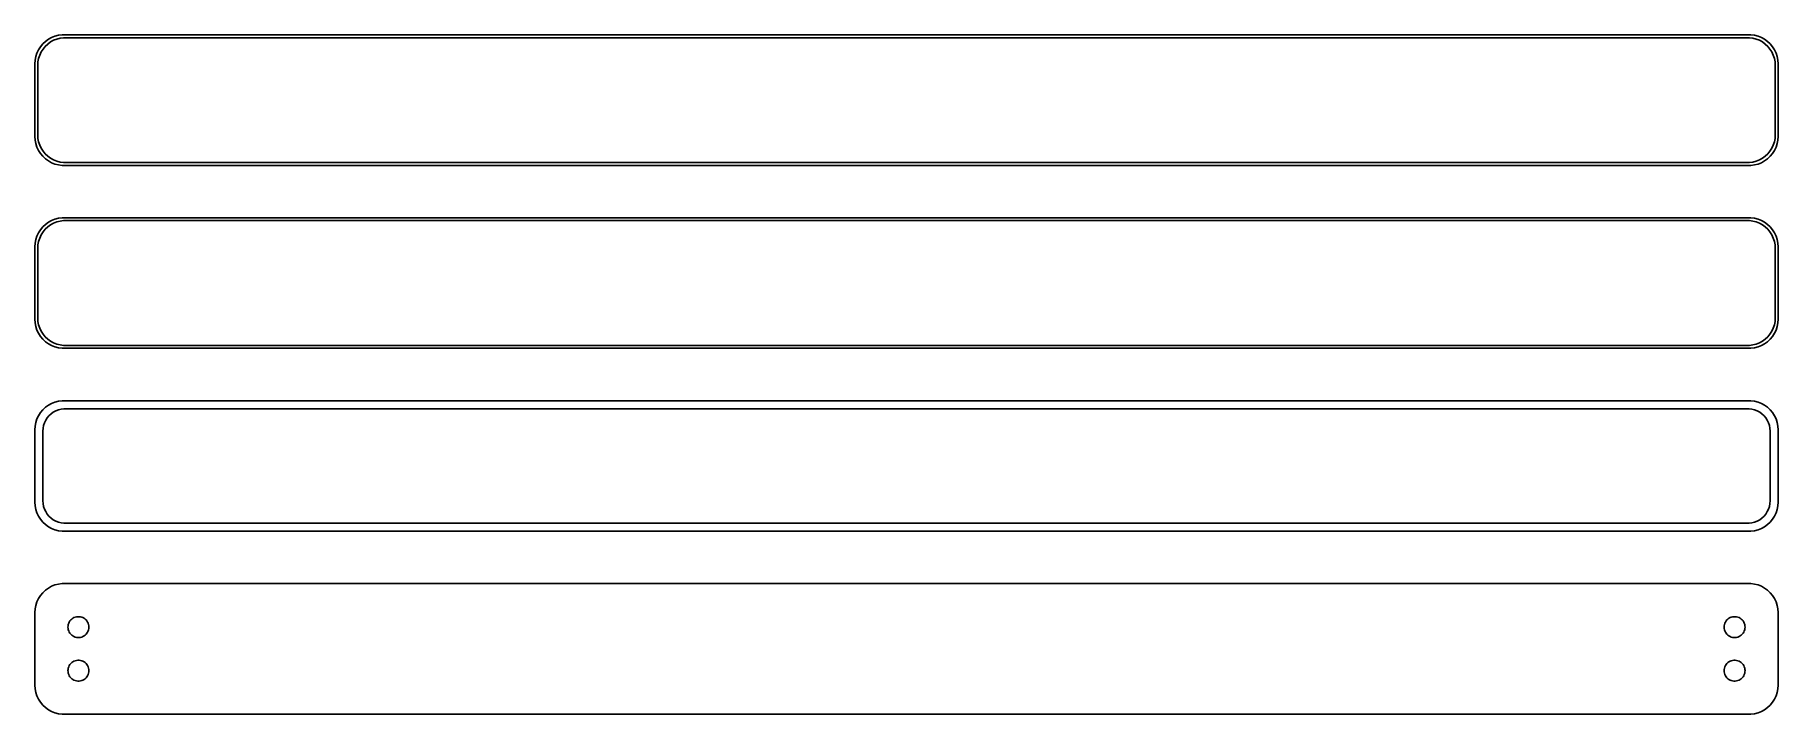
# Model space of a CAD drawing. Header units: metres. Extents: x -150 to 150, y 83 to 200.
import ezdxf

# ---------------------------------------------------------------- set-up
doc = ezdxf.new("R2010")
doc.units = ezdxf.units.M

msp = doc.modelspace()

# ---------------------------------------------------------------- linework, layer by layer
for p, q in [((-149.045, 198.189), (-149.382, 197.659)), ((-148.645, 198.673), (-149.045, 198.189)), ((-148.187, 199.103), (-148.645, 198.673)), ((-148.593, 197.792), (-148.213, 198.252)), ((-148.213, 198.252), (-147.778, 198.66)), ((-147.679, 199.472), (-148.187, 199.103)), ((-147.778, 198.66), (-147.295, 199.011)), ((-147.129, 199.774), (-147.679, 199.472)), ((-147.295, 199.011), (-146.772, 199.298)), ((-146.545, 200.005), (-147.129, 199.774)), ((-146.772, 199.298), (-146.218, 199.518)), ((-145.937, 200.161), (-146.545, 200.005)), ((-146.218, 199.518), (-145.64, 199.666)), ((-145.314, 200.24), (-145.937, 200.161)), ((-145.64, 199.666), (-145.048, 199.741)), ((145.314, 200.24), (-145.314, 200.24)), ((-145.048, 199.741), (145.048, 199.741)), ((145.048, 199.741), (145.64, 199.666)), ((145.937, 200.161), (145.314, 200.24)), ((145.64, 199.666), (146.218, 199.518)), ((146.545, 200.005), (145.937, 200.161)), ((146.218, 199.518), (146.772, 199.298)), ((147.129, 199.774), (146.545, 200.005)), ((146.772, 199.298), (147.295, 199.011)), ((147.679, 199.472), (147.129, 199.774)), ((147.295, 199.011), (147.778, 198.66)), ((148.187, 199.103), (147.679, 199.472)), ((147.778, 198.66), (148.213, 198.252)), ((148.645, 198.673), (148.187, 199.103)), ((148.213, 198.252), (148.593, 197.792)), ((149.045, 198.189), (148.645, 198.673)), ((149.382, 197.659), (149.045, 198.189)), ((-149.961, 195.877), (-150, 195.25)), ((-150, 195.25), (-150, 182.75)), ((-149.843, 196.493), (-149.961, 195.877)), ((-149.649, 197.091), (-149.843, 196.493)), ((-149.382, 197.659), (-149.649, 197.091)), ((-149.5, 195), (-149.463, 195.595)), ((-149.5, 183), (-149.5, 195)), ((-149.463, 195.595), (-149.351, 196.181)), ((-149.351, 196.181), (-149.166, 196.749)), ((-149.166, 196.749), (-148.912, 197.288)), ((-148.912, 197.288), (-148.593, 197.792)), ((148.593, 197.792), (148.912, 197.288)), ((148.912, 197.288), (149.166, 196.749)), ((149.166, 196.749), (149.351, 196.181)), ((149.351, 196.181), (149.463, 195.595)), ((149.649, 197.091), (149.382, 197.659)), ((149.463, 195.595), (149.5, 195)), ((149.5, 195), (149.5, 183)), ((149.843, 196.493), (149.649, 197.091)), ((149.961, 195.877), (149.843, 196.493)), ((150, 195.25), (149.961, 195.877)), ((150, 182.75), (150, 195.25)), ((-149.463, 182.405), (-149.5, 183)), ((149.5, 183), (149.463, 182.405)), ((-150, 182.75), (-149.961, 182.123)), ((-149.961, 182.123), (-149.843, 181.507)), ((-149.843, 181.507), (-149.649, 180.909)), ((-149.649, 180.909), (-149.382, 180.341)), ((-149.351, 181.819), (-149.463, 182.405)), ((-149.382, 180.341), (-149.045, 179.811)), ((-149.166, 181.251), (-149.351, 181.819)), ((-148.912, 180.712), (-149.166, 181.251)), ((-148.593, 180.208), (-148.912, 180.712)), ((-148.213, 179.748), (-148.593, 180.208)), ((148.593, 180.208), (148.213, 179.748)), ((148.912, 180.712), (148.593, 180.208)), ((149.166, 181.251), (148.912, 180.712)), ((149.045, 179.811), (149.382, 180.341)), ((149.351, 181.819), (149.166, 181.251)), ((149.463, 182.405), (149.351, 181.819)), ((149.382, 180.341), (149.649, 180.909)), ((149.649, 180.909), (149.843, 181.507)), ((149.843, 181.507), (149.961, 182.123)), ((149.961, 182.123), (150, 182.75)), ((-149.045, 179.811), (-148.645, 179.327)), ((-148.645, 179.327), (-148.187, 178.897)), ((-147.778, 179.34), (-148.213, 179.748)), ((-148.187, 178.897), (-147.679, 178.528)), ((-147.295, 178.989), (-147.778, 179.34)), ((-147.679, 178.528), (-147.129, 178.226)), ((-146.772, 178.702), (-147.295, 178.989)), ((-147.129, 178.226), (-146.545, 177.995)), ((-146.218, 178.482), (-146.772, 178.702)), ((-146.545, 177.995), (-145.937, 177.839)), ((-145.64, 178.334), (-146.218, 178.482)), ((-145.937, 177.839), (-145.314, 177.76)), ((-145.048, 178.259), (-145.64, 178.334)), ((-145.314, 177.76), (145.314, 177.76)), ((145.048, 178.259), (-145.048, 178.259)), ((145.64, 178.334), (145.048, 178.259)), ((145.314, 177.76), (145.937, 177.839)), ((146.218, 178.482), (145.64, 178.334)), ((145.937, 177.839), (146.545, 177.995)), ((146.772, 178.702), (146.218, 178.482)), ((146.545, 177.995), (147.129, 178.226)), ((147.295, 178.989), (146.772, 178.702)), ((147.129, 178.226), (147.679, 178.528)), ((147.778, 179.34), (147.295, 178.989)), ((147.679, 178.528), (148.187, 178.897)), ((148.213, 179.748), (147.778, 179.34)), ((148.187, 178.897), (148.645, 179.327)), ((148.645, 179.327), (149.045, 179.811)), ((-147.129, 168.274), (-147.679, 167.972)), ((-146.545, 168.505), (-147.129, 168.274)), ((-146.772, 167.798), (-146.218, 168.018)), ((-145.937, 168.661), (-146.545, 168.505)), ((-146.218, 168.018), (-145.64, 168.166)), ((-145.314, 168.74), (-145.937, 168.661)), ((-145.64, 168.166), (-145.048, 168.241)), ((145.314, 168.74), (-145.314, 168.74)), ((-145.048, 168.241), (145.048, 168.241)), ((145.048, 168.241), (145.64, 168.166)), ((145.937, 168.661), (145.314, 168.74)), ((145.64, 168.166), (146.218, 168.018)), ((146.545, 168.505), (145.937, 168.661)), ((146.218, 168.018), (146.772, 167.798)), ((147.129, 168.274), (146.545, 168.505)), ((147.679, 167.972), (147.129, 168.274)), ((-149.649, 165.591), (-149.843, 164.993)), ((-149.382, 166.159), (-149.649, 165.591)), ((-149.045, 166.689), (-149.382, 166.159)), ((-149.351, 164.681), (-149.166, 165.249)), ((-149.166, 165.249), (-148.912, 165.788)), ((-148.645, 167.173), (-149.045, 166.689)), ((-148.912, 165.788), (-148.593, 166.292)), ((-148.187, 167.603), (-148.645, 167.173)), ((-148.593, 166.292), (-148.213, 166.752)), ((-148.213, 166.752), (-147.778, 167.16)), ((-147.679, 167.972), (-148.187, 167.603)), ((-147.778, 167.16), (-147.295, 167.511)), ((-147.295, 167.511), (-146.772, 167.798)), ((146.772, 167.798), (147.295, 167.511)), ((147.295, 167.511), (147.778, 167.16)), ((148.187, 167.603), (147.679, 167.972)), ((147.778, 167.16), (148.213, 166.752)), ((148.645, 167.173), (148.187, 167.603)), ((148.213, 166.752), (148.593, 166.292)), ((148.593, 166.292), (148.912, 165.788)), ((149.045, 166.689), (148.645, 167.173)), ((148.912, 165.788), (149.166, 165.249)), ((149.382, 166.159), (149.045, 166.689)), ((149.166, 165.249), (149.351, 164.681)), ((149.649, 165.591), (149.382, 166.159)), ((149.843, 164.993), (149.649, 165.591)), ((-149.961, 164.377), (-150, 163.75)), ((-150, 163.75), (-150, 151.25)), ((-149.843, 164.993), (-149.961, 164.377)), ((-149.5, 163.5), (-149.463, 164.095)), ((-149.5, 151.5), (-149.5, 163.5)), ((-149.463, 164.095), (-149.351, 164.681)), ((149.351, 164.681), (149.463, 164.095)), ((149.463, 164.095), (149.5, 163.5)), ((149.5, 163.5), (149.5, 151.5)), ((149.961, 164.377), (149.843, 164.993)), ((150, 163.75), (149.961, 164.377)), ((150, 151.25), (150, 163.75)), ((-150, 151.25), (-149.961, 150.623)), ((-149.961, 150.623), (-149.843, 150.007)), ((-149.843, 150.007), (-149.649, 149.409)), ((-149.463, 150.905), (-149.5, 151.5)), ((-149.351, 150.319), (-149.463, 150.905)), ((-149.166, 149.751), (-149.351, 150.319)), ((149.351, 150.319), (149.166, 149.751)), ((149.463, 150.905), (149.351, 150.319)), ((149.5, 151.5), (149.463, 150.905)), ((149.649, 149.409), (149.843, 150.007)), ((149.843, 150.007), (149.961, 150.623)), ((149.961, 150.623), (150, 151.25)), ((-149.649, 149.409), (-149.382, 148.841)), ((-149.382, 148.841), (-149.045, 148.311)), ((-148.912, 149.212), (-149.166, 149.751)), ((-149.045, 148.311), (-148.645, 147.827)), ((-148.593, 148.708), (-148.912, 149.212)), ((-148.645, 147.827), (-148.187, 147.397)), ((-148.213, 148.248), (-148.593, 148.708)), ((-147.778, 147.84), (-148.213, 148.248)), ((-148.187, 147.397), (-147.679, 147.028)), ((-147.295, 147.489), (-147.778, 147.84)), ((-147.679, 147.028), (-147.129, 146.726)), ((-146.772, 147.202), (-147.295, 147.489)), ((-146.218, 146.982), (-146.772, 147.202)), ((146.772, 147.202), (146.218, 146.982)), ((147.295, 147.489), (146.772, 147.202)), ((147.129, 146.726), (147.679, 147.028)), ((147.778, 147.84), (147.295, 147.489)), ((147.679, 147.028), (148.187, 147.397)), ((148.213, 148.248), (147.778, 147.84)), ((148.187, 147.397), (148.645, 147.827)), ((148.593, 148.708), (148.213, 148.248)), ((148.912, 149.212), (148.593, 148.708)), ((148.645, 147.827), (149.045, 148.311)), ((149.166, 149.751), (148.912, 149.212)), ((149.045, 148.311), (149.382, 148.841)), ((149.382, 148.841), (149.649, 149.409)), ((-147.129, 146.726), (-146.545, 146.495)), ((-146.545, 146.495), (-145.937, 146.339)), ((-145.64, 146.834), (-146.218, 146.982)), ((-145.937, 146.339), (-145.314, 146.26)), ((-145.048, 146.759), (-145.64, 146.834)), ((-145.314, 146.26), (145.314, 146.26)), ((145.048, 146.759), (-145.048, 146.759)), ((145.64, 146.834), (145.048, 146.759)), ((145.314, 146.26), (145.937, 146.339)), ((146.218, 146.982), (145.64, 146.834)), ((145.937, 146.339), (146.545, 146.495)), ((146.545, 146.495), (147.129, 146.726)), ((-149.045, 135.189), (-149.382, 134.659)), ((-148.645, 135.673), (-149.045, 135.189)), ((-148.187, 136.103), (-148.645, 135.673)), ((-147.679, 136.472), (-148.187, 136.103)), ((-147.129, 136.774), (-147.679, 136.472)), ((-147.216, 134.981), (-146.823, 135.267)), ((-146.545, 137.005), (-147.129, 136.774)), ((-146.823, 135.267), (-146.398, 135.501)), ((-145.937, 137.161), (-146.545, 137.005)), ((-146.398, 135.501), (-145.946, 135.68)), ((-145.946, 135.68), (-145.475, 135.801)), ((-145.314, 137.24), (-145.937, 137.161)), ((-145.475, 135.801), (-144.993, 135.862)), ((145.314, 137.24), (-145.314, 137.24)), ((-144.993, 135.862), (144.993, 135.862)), ((144.993, 135.862), (145.475, 135.801)), ((145.937, 137.161), (145.314, 137.24)), ((145.475, 135.801), (145.946, 135.68)), ((146.545, 137.005), (145.937, 137.161)), ((145.946, 135.68), (146.398, 135.501)), ((146.398, 135.501), (146.823, 135.267)), ((147.129, 136.774), (146.545, 137.005)), ((146.823, 135.267), (147.216, 134.981)), ((147.679, 136.472), (147.129, 136.774)), ((148.187, 136.103), (147.679, 136.472)), ((148.645, 135.673), (148.187, 136.103)), ((149.045, 135.189), (148.645, 135.673)), ((149.382, 134.659), (149.045, 135.189)), ((-149.961, 132.877), (-150, 132.25)), ((-150, 132.25), (-150, 119.75)), ((-149.843, 133.493), (-149.961, 132.877)), ((-149.649, 134.091), (-149.843, 133.493)), ((-149.382, 134.659), (-149.649, 134.091)), ((-148.619, 132), (-148.589, 132.485)), ((-148.619, 120), (-148.619, 132)), ((-148.589, 132.485), (-148.498, 132.962)), ((-148.498, 132.962), (-148.348, 133.424)), ((-148.348, 133.424), (-148.141, 133.864)), ((-148.141, 133.864), (-147.88, 134.274)), ((-147.88, 134.274), (-147.571, 134.649)), ((-147.571, 134.649), (-147.216, 134.981)), ((147.216, 134.981), (147.571, 134.649)), ((147.571, 134.649), (147.88, 134.274)), ((147.88, 134.274), (148.141, 133.864)), ((148.141, 133.864), (148.348, 133.424)), ((148.348, 133.424), (148.498, 132.962)), ((148.498, 132.962), (148.589, 132.485)), ((148.589, 132.485), (148.619, 132)), ((148.619, 132), (148.619, 120)), ((149.649, 134.091), (149.382, 134.659)), ((149.843, 133.493), (149.649, 134.091)), ((149.961, 132.877), (149.843, 133.493)), ((150, 132.25), (149.961, 132.877)), ((150, 119.75), (150, 132.25)), ((-148.589, 119.515), (-148.619, 120)), ((148.619, 120), (148.589, 119.515)), ((-150, 119.75), (-149.961, 119.123)), ((-149.961, 119.123), (-149.843, 118.507)), ((-149.843, 118.507), (-149.649, 117.909)), ((-149.649, 117.909), (-149.382, 117.341)), ((-149.382, 117.341), (-149.045, 116.811)), ((-148.498, 119.038), (-148.589, 119.515)), ((-148.348, 118.576), (-148.498, 119.038)), ((-148.141, 118.136), (-148.348, 118.576)), ((-147.88, 117.726), (-148.141, 118.136)), ((-147.571, 117.351), (-147.88, 117.726)), ((-147.216, 117.019), (-147.571, 117.351)), ((-146.823, 116.733), (-147.216, 117.019)), ((147.216, 117.019), (146.823, 116.733)), ((147.571, 117.351), (147.216, 117.019)), ((147.88, 117.726), (147.571, 117.351)), ((148.141, 118.136), (147.88, 117.726)), ((148.348, 118.576), (148.141, 118.136)), ((148.498, 119.038), (148.348, 118.576)), ((148.589, 119.515), (148.498, 119.038)), ((149.045, 116.811), (149.382, 117.341)), ((149.382, 117.341), (149.649, 117.909)), ((149.649, 117.909), (149.843, 118.507)), ((149.843, 118.507), (149.961, 119.123)), ((149.961, 119.123), (150, 119.75)), ((-149.045, 116.811), (-148.645, 116.327)), ((-148.645, 116.327), (-148.187, 115.897)), ((-148.187, 115.897), (-147.679, 115.528)), ((-147.679, 115.528), (-147.129, 115.226)), ((-147.129, 115.226), (-146.545, 114.995)), ((-146.398, 116.499), (-146.823, 116.733)), ((-146.545, 114.995), (-145.937, 114.839)), ((-145.946, 116.32), (-146.398, 116.499)), ((-145.475, 116.199), (-145.946, 116.32)), ((-145.937, 114.839), (-145.314, 114.76)), ((-144.993, 116.138), (-145.475, 116.199)), ((-145.314, 114.76), (145.314, 114.76)), ((144.993, 116.138), (-144.993, 116.138)), ((145.475, 116.199), (144.993, 116.138)), ((145.314, 114.76), (145.937, 114.839)), ((145.946, 116.32), (145.475, 116.199)), ((145.937, 114.839), (146.545, 114.995)), ((146.398, 116.499), (145.946, 116.32)), ((146.823, 116.733), (146.398, 116.499)), ((146.545, 114.995), (147.129, 115.226)), ((147.129, 115.226), (147.679, 115.528)), ((147.679, 115.528), (148.187, 115.897)), ((148.187, 115.897), (148.645, 116.327)), ((148.645, 116.327), (149.045, 116.811)), ((-147.129, 105.274), (-147.679, 104.972)), ((-146.545, 105.505), (-147.129, 105.274)), ((-145.937, 105.661), (-146.545, 105.505)), ((-145.314, 105.74), (-145.937, 105.661)), ((145.314, 105.74), (-145.314, 105.74)), ((145.937, 105.661), (145.314, 105.74)), ((146.545, 105.505), (145.937, 105.661)), ((147.129, 105.274), (146.545, 105.505)), ((147.679, 104.972), (147.129, 105.274)), ((-149.649, 102.591), (-149.843, 101.993)), ((-149.382, 103.159), (-149.649, 102.591)), ((-149.045, 103.689), (-149.382, 103.159)), ((-148.645, 104.173), (-149.045, 103.689)), ((-148.187, 104.603), (-148.645, 104.173)), ((-147.679, 104.972), (-148.187, 104.603)), ((148.187, 104.603), (147.679, 104.972)), ((148.645, 104.173), (148.187, 104.603)), ((149.045, 103.689), (148.645, 104.173)), ((149.382, 103.159), (149.045, 103.689)), ((149.649, 102.591), (149.382, 103.159)), ((149.843, 101.993), (149.649, 102.591)), ((-149.961, 101.377), (-150, 100.75)), ((-150, 100.75), (-150, 88.25)), ((-149.843, 101.993), (-149.961, 101.377)), ((-144.174, 98.9126), (-144.077, 99.1171)), ((-144.077, 99.1171), (-143.956, 99.308)), ((-143.956, 99.308), (-143.812, 99.4822)), ((-143.812, 99.4822), (-143.647, 99.6369)), ((-143.647, 99.6369), (-143.464, 99.7698)), ((-143.464, 99.7698), (-143.266, 99.8787)), ((-143.266, 99.8787), (-143.056, 99.9619)), ((-143.056, 99.9619), (-142.837, 100.018)), ((-142.837, 100.018), (-142.613, 100.046)), ((-142.613, 100.046), (-142.387, 100.046)), ((-142.387, 100.046), (-142.163, 100.018)), ((-142.163, 100.018), (-141.944, 99.9619)), ((-141.944, 99.9619), (-141.734, 99.8787)), ((-141.734, 99.8787), (-141.536, 99.7698)), ((-141.536, 99.7698), (-141.353, 99.6369)), ((-141.353, 99.6369), (-141.188, 99.4822)), ((-141.188, 99.4822), (-141.044, 99.308)), ((-141.044, 99.308), (-140.923, 99.1171)), ((-140.923, 99.1171), (-140.826, 98.9126)), ((140.826, 98.9126), (140.923, 99.1171)), ((140.923, 99.1171), (141.044, 99.308)), ((141.044, 99.308), (141.188, 99.4822)), ((141.188, 99.4822), (141.353, 99.6369)), ((141.353, 99.6369), (141.536, 99.7698)), ((141.536, 99.7698), (141.734, 99.8787)), ((141.734, 99.8787), (141.944, 99.9619)), ((141.944, 99.9619), (142.163, 100.018)), ((142.163, 100.018), (142.387, 100.046)), ((142.387, 100.046), (142.613, 100.046)), ((142.613, 100.046), (142.837, 100.018)), ((142.837, 100.018), (143.056, 99.9619)), ((143.056, 99.9619), (143.266, 99.8787)), ((143.266, 99.8787), (143.464, 99.7698)), ((143.464, 99.7698), (143.647, 99.6369)), ((143.647, 99.6369), (143.812, 99.4822)), ((143.812, 99.4822), (143.956, 99.308)), ((143.956, 99.308), (144.077, 99.1171)), ((144.077, 99.1171), (144.174, 98.9126)), ((149.961, 101.377), (149.843, 101.993)), ((150, 100.75), (149.961, 101.377)), ((150, 88.25), (150, 100.75)), ((-144.3, 98.25), (-144.286, 98.4756)), ((-144.286, 98.0244), (-144.3, 98.25)), ((-144.286, 98.4756), (-144.243, 98.6976)), ((-144.243, 97.8024), (-144.286, 98.0244)), ((-144.243, 98.6976), (-144.174, 98.9126)), ((-144.174, 97.5874), (-144.243, 97.8024)), ((-144.077, 97.3828), (-144.174, 97.5874)), ((-143.956, 97.192), (-144.077, 97.3828)), ((-143.812, 97.0178), (-143.956, 97.192)), ((-143.647, 96.8631), (-143.812, 97.0178)), ((-143.464, 96.7302), (-143.647, 96.8631)), ((-143.266, 96.6213), (-143.464, 96.7302)), ((-143.056, 96.5381), (-143.266, 96.6213)), ((-142.837, 96.4819), (-143.056, 96.5381)), ((-142.613, 96.4536), (-142.837, 96.4819)), ((-142.387, 96.4536), (-142.613, 96.4536)), ((-142.163, 96.4819), (-142.387, 96.4536)), ((-141.944, 96.5381), (-142.163, 96.4819)), ((-141.734, 96.6213), (-141.944, 96.5381)), ((-141.536, 96.7302), (-141.734, 96.6213)), ((-141.353, 96.8631), (-141.536, 96.7302)), ((-141.188, 97.0178), (-141.353, 96.8631)), ((-141.044, 97.192), (-141.188, 97.0178)), ((-140.923, 97.3828), (-141.044, 97.192)), ((-140.826, 97.5874), (-140.923, 97.3828)), ((-140.826, 98.9126), (-140.757, 98.6976)), ((-140.757, 97.8024), (-140.826, 97.5874)), ((-140.757, 98.6976), (-140.714, 98.4756)), ((-140.714, 98.0244), (-140.757, 97.8024)), ((-140.714, 98.4756), (-140.7, 98.25)), ((-140.7, 98.25), (-140.714, 98.0244)), ((140.7, 98.25), (140.714, 98.4756)), ((140.714, 98.0244), (140.7, 98.25)), ((140.714, 98.4756), (140.757, 98.6976)), ((140.757, 97.8024), (140.714, 98.0244)), ((140.757, 98.6976), (140.826, 98.9126)), ((140.826, 97.5874), (140.757, 97.8024)), ((140.923, 97.3828), (140.826, 97.5874)), ((141.044, 97.192), (140.923, 97.3828)), ((141.188, 97.0178), (141.044, 97.192)), ((141.353, 96.8631), (141.188, 97.0178)), ((141.536, 96.7302), (141.353, 96.8631)), ((141.734, 96.6213), (141.536, 96.7302)), ((141.944, 96.5381), (141.734, 96.6213)), ((142.163, 96.4819), (141.944, 96.5381)), ((142.387, 96.4536), (142.163, 96.4819)), ((142.613, 96.4536), (142.387, 96.4536)), ((142.837, 96.4819), (142.613, 96.4536)), ((143.056, 96.5381), (142.837, 96.4819)), ((143.266, 96.6213), (143.056, 96.5381)), ((143.464, 96.7302), (143.266, 96.6213)), ((143.647, 96.8631), (143.464, 96.7302)), ((143.812, 97.0178), (143.647, 96.8631)), ((143.956, 97.192), (143.812, 97.0178)), ((144.077, 97.3828), (143.956, 97.192)), ((144.174, 97.5874), (144.077, 97.3828)), ((144.174, 98.9126), (144.243, 98.6976)), ((144.243, 97.8024), (144.174, 97.5874)), ((144.243, 98.6976), (144.286, 98.4756)), ((144.286, 98.0244), (144.243, 97.8024)), ((144.286, 98.4756), (144.3, 98.25)), ((144.3, 98.25), (144.286, 98.0244)), ((-144.3, 90.75), (-144.286, 90.9756)), ((-144.286, 90.5244), (-144.3, 90.75)), ((-144.286, 90.9756), (-144.243, 91.1976)), ((-144.243, 90.3024), (-144.286, 90.5244)), ((-144.243, 91.1976), (-144.174, 91.4126)), ((-144.174, 90.0874), (-144.243, 90.3024)), ((-144.174, 91.4126), (-144.077, 91.6172)), ((-144.077, 89.8829), (-144.174, 90.0874)), ((-144.077, 91.6172), (-143.956, 91.808)), ((-143.956, 91.808), (-143.812, 91.9822)), ((-143.812, 91.9822), (-143.647, 92.1369)), ((-143.647, 92.1369), (-143.464, 92.2698)), ((-143.464, 92.2698), (-143.266, 92.3787)), ((-143.266, 92.3787), (-143.056, 92.4619)), ((-143.056, 92.4619), (-142.837, 92.5181)), ((-142.837, 92.5181), (-142.613, 92.5464)), ((-142.613, 92.5464), (-142.387, 92.5464)), ((-142.387, 92.5464), (-142.163, 92.5181)), ((-142.163, 92.5181), (-141.944, 92.4619)), ((-141.944, 92.4619), (-141.734, 92.3787)), ((-141.734, 92.3787), (-141.536, 92.2698)), ((-141.536, 92.2698), (-141.353, 92.1369)), ((-141.353, 92.1369), (-141.188, 91.9822)), ((-141.188, 91.9822), (-141.044, 91.808)), ((-141.044, 91.808), (-140.923, 91.6172)), ((-140.923, 91.6172), (-140.826, 91.4126)), ((-140.826, 90.0874), (-140.923, 89.8829)), ((-140.826, 91.4126), (-140.757, 91.1976)), ((-140.757, 90.3024), (-140.826, 90.0874)), ((-140.757, 91.1976), (-140.714, 90.9756)), ((-140.714, 90.5244), (-140.757, 90.3024)), ((-140.714, 90.9756), (-140.7, 90.75)), ((-140.7, 90.75), (-140.714, 90.5244)), ((140.7, 90.75), (140.714, 90.9756)), ((140.714, 90.5244), (140.7, 90.75)), ((140.714, 90.9756), (140.757, 91.1976)), ((140.757, 90.3024), (140.714, 90.5244)), ((140.757, 91.1976), (140.826, 91.4126)), ((140.826, 90.0874), (140.757, 90.3024)), ((140.826, 91.4126), (140.923, 91.6172)), ((140.923, 89.8829), (140.826, 90.0874)), ((140.923, 91.6172), (141.044, 91.808)), ((141.044, 91.808), (141.188, 91.9822)), ((141.188, 91.9822), (141.353, 92.1369)), ((141.353, 92.1369), (141.536, 92.2698)), ((141.536, 92.2698), (141.734, 92.3787)), ((141.734, 92.3787), (141.944, 92.4619)), ((141.944, 92.4619), (142.163, 92.5181)), ((142.163, 92.5181), (142.387, 92.5464)), ((142.387, 92.5464), (142.613, 92.5464)), ((142.613, 92.5464), (142.837, 92.5181)), ((142.837, 92.5181), (143.056, 92.4619)), ((143.056, 92.4619), (143.266, 92.3787)), ((143.266, 92.3787), (143.464, 92.2698)), ((143.464, 92.2698), (143.647, 92.1369)), ((143.647, 92.1369), (143.812, 91.9822)), ((143.812, 91.9822), (143.956, 91.808)), ((143.956, 91.808), (144.077, 91.6172)), ((144.077, 91.6172), (144.174, 91.4126)), ((144.174, 90.0874), (144.077, 89.8829)), ((144.174, 91.4126), (144.243, 91.1976)), ((144.243, 90.3024), (144.174, 90.0874)), ((144.243, 91.1976), (144.286, 90.9756)), ((144.286, 90.5244), (144.243, 90.3024)), ((144.286, 90.9756), (144.3, 90.75)), ((144.3, 90.75), (144.286, 90.5244)), ((-150, 88.25), (-149.961, 87.6233)), ((-149.961, 87.6233), (-149.843, 87.0066)), ((-149.843, 87.0066), (-149.649, 86.4094)), ((-143.956, 89.692), (-144.077, 89.8829)), ((-143.812, 89.5178), (-143.956, 89.692)), ((-143.647, 89.3631), (-143.812, 89.5178)), ((-143.464, 89.2302), (-143.647, 89.3631)), ((-143.266, 89.1213), (-143.464, 89.2302)), ((-143.056, 89.0381), (-143.266, 89.1213)), ((-142.837, 88.9819), (-143.056, 89.0381)), ((-142.613, 88.9536), (-142.837, 88.9819)), ((-142.387, 88.9536), (-142.613, 88.9536)), ((-142.163, 88.9819), (-142.387, 88.9536)), ((-141.944, 89.0381), (-142.163, 88.9819)), ((-141.734, 89.1213), (-141.944, 89.0381)), ((-141.536, 89.2302), (-141.734, 89.1213)), ((-141.353, 89.3631), (-141.536, 89.2302)), ((-141.188, 89.5178), (-141.353, 89.3631)), ((-141.044, 89.692), (-141.188, 89.5178)), ((-140.923, 89.8829), (-141.044, 89.692)), ((141.044, 89.692), (140.923, 89.8829)), ((141.188, 89.5178), (141.044, 89.692)), ((141.353, 89.3631), (141.188, 89.5178)), ((141.536, 89.2302), (141.353, 89.3631)), ((141.734, 89.1213), (141.536, 89.2302)), ((141.944, 89.0381), (141.734, 89.1213)), ((142.163, 88.9819), (141.944, 89.0381)), ((142.387, 88.9536), (142.163, 88.9819)), ((142.613, 88.9536), (142.387, 88.9536)), ((142.837, 88.9819), (142.613, 88.9536)), ((143.056, 89.0381), (142.837, 88.9819)), ((143.266, 89.1213), (143.056, 89.0381)), ((143.464, 89.2302), (143.266, 89.1213)), ((143.647, 89.3631), (143.464, 89.2302)), ((143.812, 89.5178), (143.647, 89.3631)), ((143.956, 89.692), (143.812, 89.5178)), ((144.077, 89.8829), (143.956, 89.692)), ((149.649, 86.4094), (149.843, 87.0066)), ((149.843, 87.0066), (149.961, 87.6233)), ((149.961, 87.6233), (150, 88.25)), ((-149.649, 86.4094), (-149.382, 85.8412)), ((-149.382, 85.8412), (-149.045, 85.3111)), ((-149.045, 85.3111), (-148.645, 84.8273)), ((-148.645, 84.8273), (-148.187, 84.3974)), ((-148.187, 84.3974), (-147.679, 84.0284)), ((-147.679, 84.0284), (-147.129, 83.7259)), ((147.129, 83.7259), (147.679, 84.0284)), ((147.679, 84.0284), (148.187, 84.3974)), ((148.187, 84.3974), (148.645, 84.8273)), ((148.645, 84.8273), (149.045, 85.3111)), ((149.045, 85.3111), (149.382, 85.8412)), ((149.382, 85.8412), (149.649, 86.4094)), ((-147.129, 83.7259), (-146.545, 83.4947)), ((-146.545, 83.4947), (-145.937, 83.3386)), ((-145.937, 83.3386), (-145.314, 83.2599)), ((-145.314, 83.2599), (145.314, 83.2599)), ((145.314, 83.2599), (145.937, 83.3386)), ((145.937, 83.3386), (146.545, 83.4947)), ((146.545, 83.4947), (147.129, 83.7259))]:
    msp.add_line(p, q)

doc.saveas('drawing.dxf')
